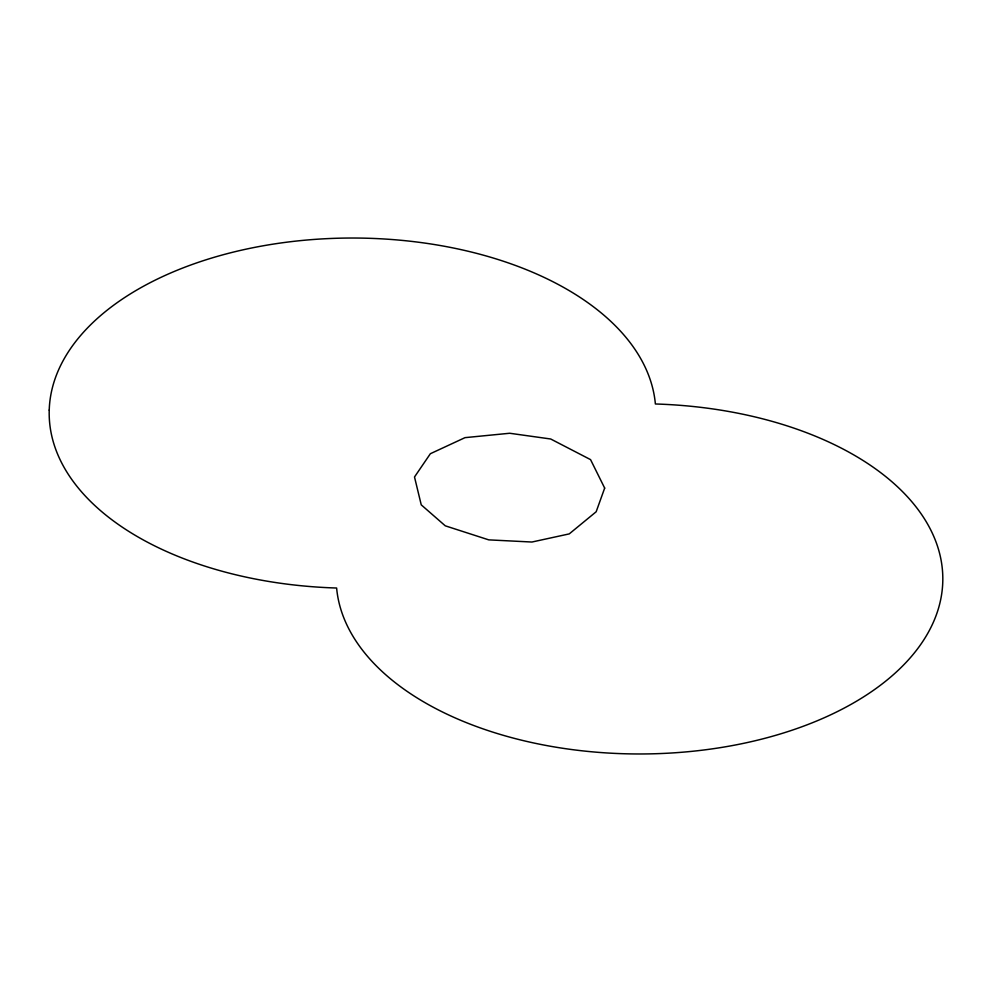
<?xml version="1.0" encoding="UTF-8"?>
<svg xmlns="http://www.w3.org/2000/svg" width="992" height="992" viewBox="0 0 992 992"><rect width="100%" height="100%" fill="white"/><g stroke="black" fill="none" stroke-linecap="round" stroke-linejoin="round"><path stroke-width="1.49" d="M604.674 488.089L596.167 511.76L569.247 533.894L531.923 542.029L488.771 539.871L445.272 525.822L421.24 504.854L414.507 476.978L430.367 453.716L465.025 437.646L509.69 433.256L550.696 438.997L590.55 459.618L604.674 488.089M49.228 410.093A303.304 175.113 0 0 0 336.623 588.02A303.304 175.113 0 0 0 644.8 753.945A303.304 175.113 0 0 0 942.772 581.907A303.304 175.113 0 0 0 655.377 403.98A303.304 175.113 0 0 0 347.2 238.055A303.304 175.113 0 0 0 49.228 410.093"/></g></svg>
